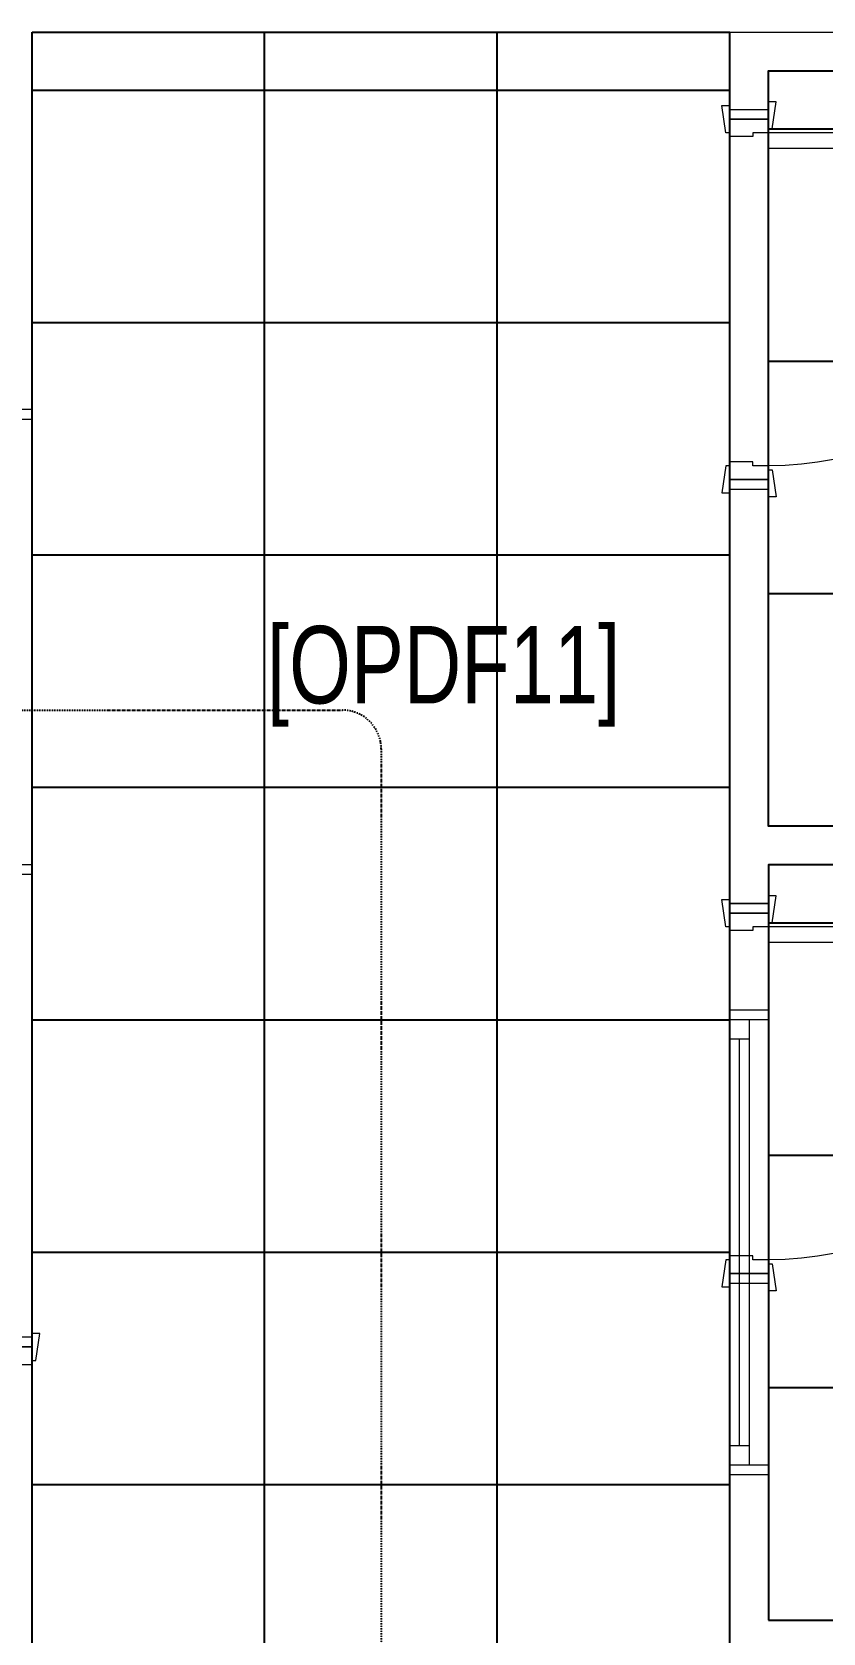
# Model space of a CAD drawing. Extents: x -12260 to 57327, y -29287 to 19916.
# Drawn here: x 14376 to 16417, y -6843 to -2710 of the extents above; entities that cross this region are included whole.
import ezdxf

# ---------------------------------------------------------------- set-up
doc = ezdxf.new("R2010")
doc.units = 0
doc.header["$LTSCALE"] = 0.25
doc.linetypes.add('DASHDOT', pattern=[25.4, 12.7, -6.35, 0, -6.35])
for name, color, linetype, lineweight in [('01-First Floor$0$72_EGR_BASE_TEXT', 252, 'Continuous', 5), ('01-First Floor$0$Aluminum', 251, 'Continuous', 5), ('01-First Floor$0$Walls', 251, 'Continuous', 5), ('01-First Floor$0$Wooden Joinery', 251, 'Continuous', 5), ('E-LITE-CLNG-CNDT', 6, 'DASHDOT', 35), ('F-ALRM-CLNG-CNDT', 51, 'DASHDOT', 25)]:
    doc.layers.add(name, color=color, linetype=linetype, lineweight=lineweight)
doc.layers.add('01-First Floor$0$FALSE CEILING', color=251, linetype='Continuous')
doc.styles.add('01-First Floor$0$X3G_ENTITY_9F38', font='swisscl.ttf', dxfattribs={"height": 0.2})

# ---------------------------------------------------------------- blocks, each defined once
blk = doc.blocks.new('01-First Floor$0$A$C72370EFE')
at = {"layer": '01-First Floor$0$Wooden Joinery'}
for p, q in [((-0.01, -0.04), (-0.02, -0.04)), ((-0.01, -0.03), (-0.01, -0.07)), ((0, -0.03), (-0.01, -0.03)), ((0.04, -0.03), (0.05, -0.03)), ((0.05, -0.03), (0.05, -0.07)), ((0.05, -0.04), (0.06, -0.04)), ((-0.05, -0.07), (-0.05, -0.16)), ((-0.03, -0.07), (-0.03, -0.16)), ((-0.01, -0.06), (-0.02, -0.06)), ((0, -0.07), (-0.01, -0.07)), ((0.04, -0.07), (0.05, -0.07)), ((0.05, -0.06), (0.06, -0.06)), ((0.07, -0.07), (0.07, -0.16)), ((0.09, -0.07), (0.09, -0.16)), ((-0.01, -0.17), (-0.02, -0.17)), ((-0.01, -0.19), (-0.02, -0.19)), ((-0.01, -0.17), (-0.01, -0.19)), ((0.05, -0.17), (0.06, -0.17)), ((0.05, -0.17), (0.05, -0.19)), ((0.05, -0.19), (0.06, -0.19))]:
    blk.add_line(p, q, dxfattribs=at)
for centre, radius, start, end in [((-0.02, -0.07), 0.03, 90, 180), ((0.06, -0.07), 0.03, 0, 90), ((-0.02, -0.07), 0.01, 90, 180), ((0.06, -0.07), 0.01, 0, 90), ((-0.02, -0.16), 0.03, 180, 270), ((-0.02, -0.16), 0.01, 180, 270), ((0.06, -0.16), 0.01, 270, 0), ((0.06, -0.16), 0.03, 270, 0)]:
    blk.add_arc(centre, radius, start, end, dxfattribs=at)
blk = doc.blocks.new('01-First Floor$0$A$C5DAD61B4')
at = {"layer": '01-First Floor$0$Wooden Joinery'}
for points in [[(80, 959.1), (80, 969.1), (10, 979.1), (10, 959.1)], [(940, 959.1), (940, 969.1), (1010, 979.1), (1010, 959.1)], [(70, 859.1), (70, 849.1), (0, 839.1), (0, 859.1)], [(120, 859.1), (120, 0), (80, 0), (80, 859.1)], [(950, 859.1), (950, 849.1), (1020, 839.1), (1020, 859.1)]]:
    blk.add_lwpolyline(points, close=True, dxfattribs=at)
for points in [[(45, 859.1), (45, 959.1), (20, 959.1), (20, 859.1), (45, 859.1)], [(45, 859.1), (80, 859.1), (80, 899.1), (90, 899.1), (90, 959.1), (45, 959.1), (45, 859.1)], [(975, 859.1), (940, 859.1), (940, 899.1), (930, 899.1), (930, 959.1), (975, 959.1), (975, 859.1)], [(975, 859.1), (975, 959.1), (1000, 959.1), (1000, 859.1), (975, 859.1)]]:
    blk.add_lwpolyline(points, dxfattribs=at)
blk.add_arc((80, 859.1), 860, 272.666, 0, dxfattribs=at)
at = {"layer": '01-First Floor$0$Wooden Joinery', "xscale": 999.9999999998854, "yscale": 999.9999999998854, "zscale": 999.9999999998854, "rotation": 180}
blk.add_blockref('01-First Floor$0$A$C72370EFE', (120, 0), dxfattribs=at)
blk = doc.blocks.new('01-First Floor$0$A$C37be4daf')
at = {"layer": '01-First Floor$0$Aluminum'}
for p, q in [((1416, 598.2), (216, 598.2)), ((241, 498.2), (241, 598.2)), ((291, 548.2), (291, 598.2)), ((1341, 548.2), (1341, 598.2)), ((1391, 498.2), (1391, 598.2)), ((1391, 548.2), (241, 548.2)), ((291, 573.2), (1341, 573.2)), ((1416, 498.2), (216, 498.2))]:
    blk.add_line(p, q, dxfattribs=at)
at = {"layer": '01-First Floor$0$Walls'}
for p, q in [((216, 498.2), (216, 598.2)), ((1416, 498.2), (1416, 598.2))]:
    blk.add_line(p, q, dxfattribs=at)
blk = doc.blocks.new('01-First Floor')
at = {"layer": '01-First Floor$0$FALSE CEILING', "linetype": 'Continuous'}
for p, q in [((14976, -10660), (14976, -2710)), ((15576, -10660), (15576, -2710)), ((14376, -2860), (16176, -2860)), ((16276, -2960), (20276, -2960)), ((16276, -2960), (20276, -2960)), ((14376, -3460), (16176, -3460)), ((16276, -3560), (20276, -3560)), ((16276, -3560), (20276, -3560)), ((14376, -4060), (16176, -4060)), ((16276, -4160), (20276, -4160)), ((16276, -4160), (20276, -4160)), ((14376, -4660), (16176, -4660)), ((16276, -5010), (20276, -5010)), ((14376, -5260), (16176, -5260)), ((16276, -5610), (20276, -5610)), ((14376, -5860), (16176, -5860)), ((16276, -6210), (20276, -6210)), ((14376, -6460), (16176, -6460))]:
    blk.add_line(p, q, dxfattribs=at)
at = {"layer": '01-First Floor$0$FALSE CEILING'}
for points in [[(14376, -2710), (16176, -2710), (16176, -10660), (14376, -10660)], [(20276, -4760), (16276, -4760), (16276, -2810), (20276, -2810)], [(16276, -6810), (20276, -6810), (20276, -4860), (16276, -4860)]]:
    blk.add_lwpolyline(points, close=True, dxfattribs=at)
at = {"layer": '01-First Floor$0$Walls'}
for p, q in [((14376, -2710), (14376, -6080)), ((16176, -2710), (23315.6, -2710)), ((16176, -2910), (16176, -2710)), ((16276, -2810), (20276, -2810)), ((16276, -2910, 0), (16276, -2810)), ((16176, -2910), (16276, -2910)), ((16176, -4960), (16176, -3850)), ((16276, -3850), (16276, -4760)), ((16176, -3890), (16276, -3890)), ((16276, -4760), (20276, -4760)), ((16276, -4860), (16276, -4960)), ((20276, -4860), (16276, -4860)), ((16276, -4960), (16176, -4960)), ((16176, -7650), (16176, -5940)), ((16176, -5940), (16276, -5940)), ((16276, -5940), (16276, -6810)), ((20276, -6810), (16276, -6810))]:
    blk.add_line(p, q, dxfattribs=at)
at = {"rotation": 90}
for p in [(14874.2, -5101), (16774.2, -6651)]:
    blk.add_blockref('01-First Floor$0$A$C37be4daf', p, dxfattribs=at)
at = {"layer": '01-First Floor$0$Wooden Joinery', "xscale": -1}
for p, rotation in [((17135.1, -2890), 90), ((17135.1, -4940), 90), ((13416.9, -7080), 270.0000000000001)]:
    blk.add_blockref('01-First Floor$0$A$C5DAD61B4', p, dxfattribs=dict(at, rotation=rotation))
at = {"layer": '01-First Floor$0$72_EGR_BASE_TEXT', "insert": (15438, -4243.5, 0), "char_height": 200, "attachment_point": 2, "style": '01-First Floor$0$X3G_ENTITY_9F38'}
blk.add_mtext('[OPDF11]', dxfattribs=at)

msp = doc.modelspace()

# ---------------------------------------------------------------- linework, layer by layer
at = {"layer": 'F-ALRM-CLNG-CNDT'}
msp.add_lwpolyline([(12588.8, -4460.7), (15176.7, -4460.7, -0.414214), (15276.7, -4560.7), (15276.7, -7748.6)], format="xyb", dxfattribs=at)

# ---------------------------------------------------------------- block references
at = {"layer": 'E-LITE-CLNG-CNDT'}
msp.add_blockref('01-First Floor', (0, 0), dxfattribs=at)

doc.saveas('drawing.dxf')
